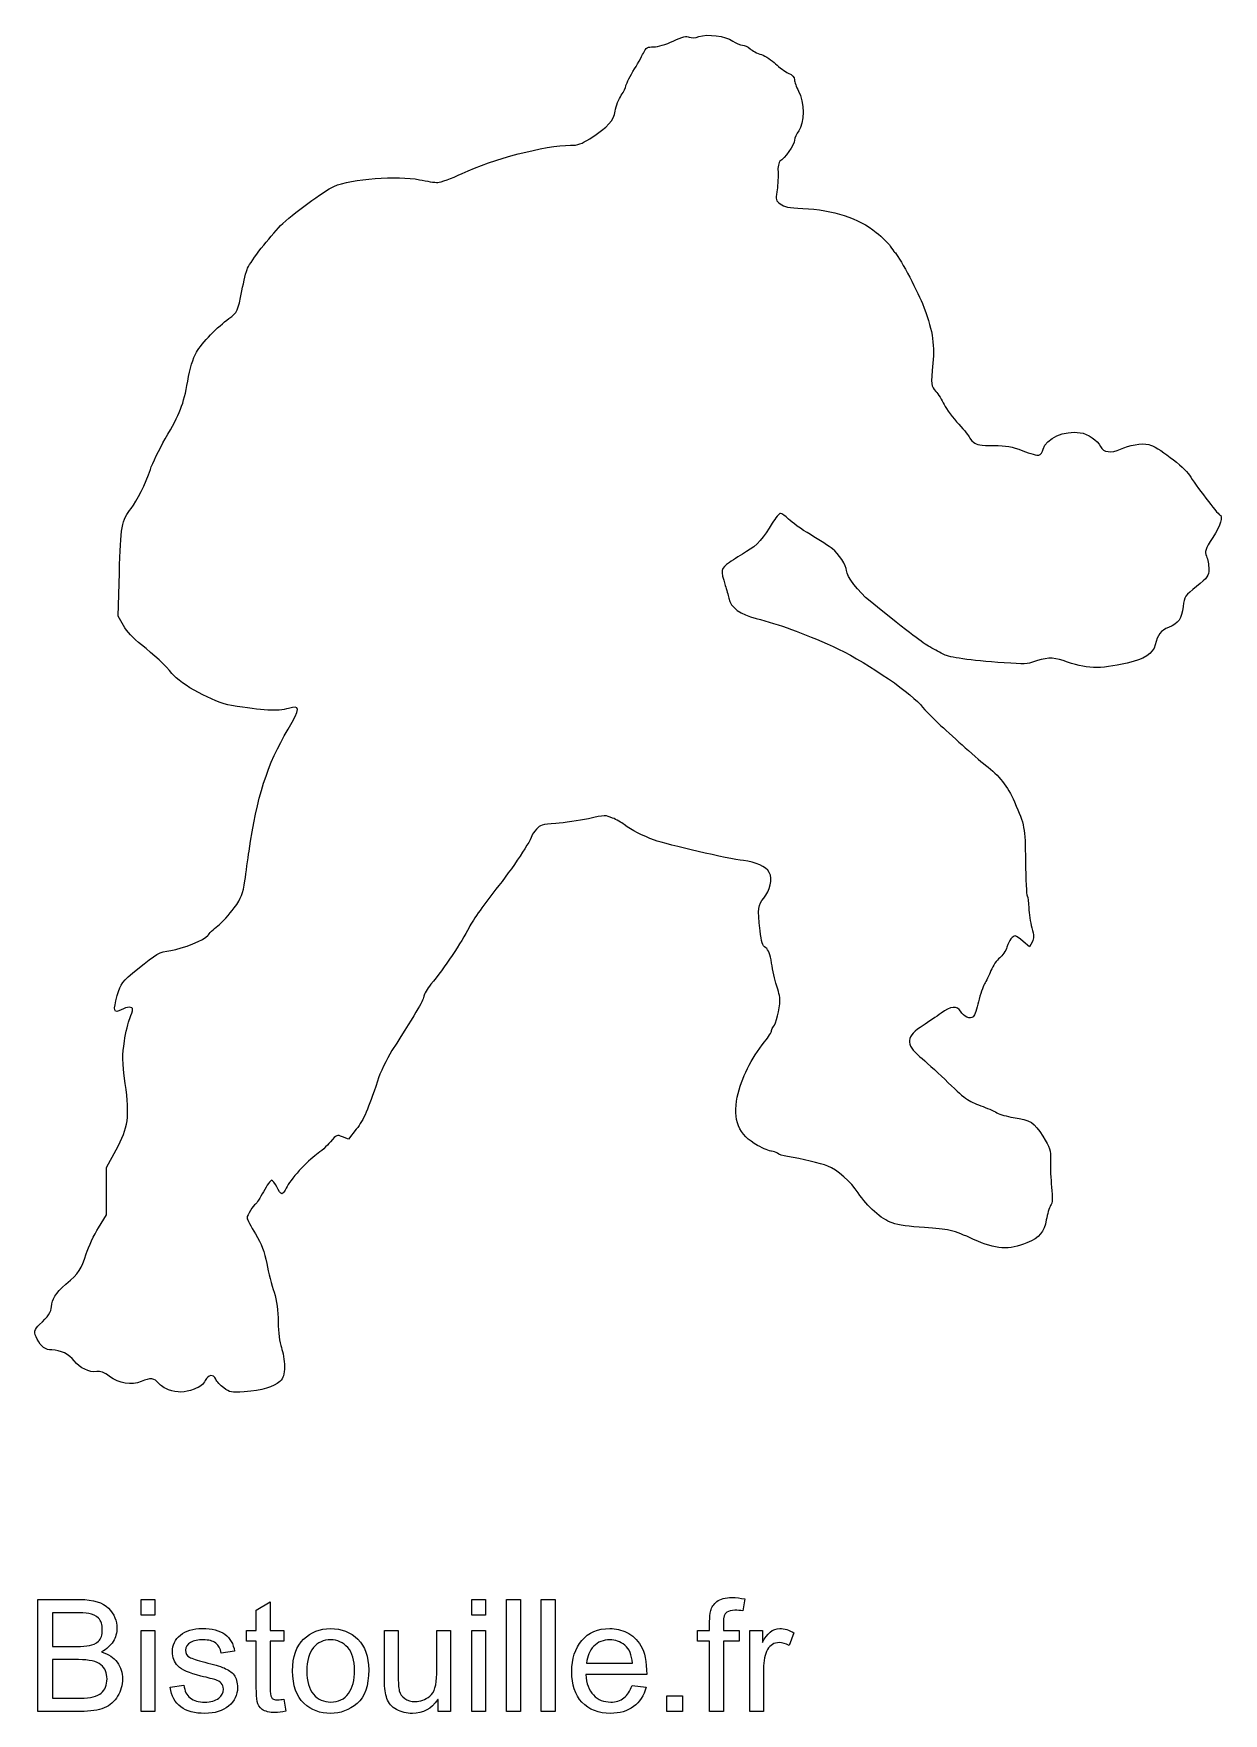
# Model space of a CAD drawing. Extents: x 30 to 577, y 39 to 812.
import ezdxf

# ---------------------------------------------------------------- set-up
doc = ezdxf.new("R2010")
doc.units = 0
doc.layers.get('0').update_dxf_attribs({"linetype": 'CONTINUOUS'})

msp = doc.modelspace()

# ---------------------------------------------------------------- linework, layer by layer
at = {"color": 7}
for p, q in [((68.8, 543.68), (69.36, 563.6)), ((71.2, 539.44), (68.8, 543.68)), ((487.84, 391.68), (484.96, 394.16)), ((489.04, 393.84), (487.84, 391.68)), ((174.72, 303.12), (172, 304.24)), ((178.32, 307.76), (174.72, 303.12)), ((63.52, 290.16), (67.92, 298.32)), ((63.52, 279.2), (63.52, 290.16)), ((63.44, 268.32), (63.52, 279.2)), ((59.76, 262.48), (63.44, 268.32)), ((92, 187.92), (92, 187.92)), ((31.84, 40), (31.84, 91.52)), ((31.84, 91.52), (51.2, 91.52)), ((48.96, 85.44), (38.64, 85.44)), ((38.64, 85.44), (38.64, 69.92)), ((79.36, 84.32), (79.36, 91.52)), ((79.36, 91.52), (85.68, 91.52)), ((85.68, 91.52), (85.68, 84.32)), ((132.32, 86.56), (138.64, 90.4)), ((132.32, 77.28), (132.32, 86.56)), ((138.64, 90.4), (138.64, 77.28)), ((231.44, 84.32), (231.44, 91.52)), ((231.44, 91.52), (237.76, 91.52)), ((237.76, 91.52), (237.76, 84.32)), ((247.44, 40), (247.44, 91.52)), ((247.44, 91.52), (253.76, 91.52)), ((253.76, 91.52), (253.76, 40)), ((263.36, 40), (263.36, 91.52)), ((263.36, 91.52), (269.76, 91.52)), ((269.76, 91.52), (269.76, 40)), ((357.04, 91.76), (356.08, 86.24)), ((357.04, 91.76), (357.04, 91.76)), ((85.68, 84.32), (79.36, 84.32)), ((79.36, 40), (79.36, 77.28)), ((79.36, 77.28), (85.68, 77.28)), ((85.68, 84.32), (85.68, 84.32)), ((85.68, 77.28), (85.68, 40)), ((127.76, 72.4), (127.76, 77.28)), ((127.76, 77.28), (132.32, 77.28)), ((138.64, 77.28), (144.96, 77.28)), ((144.96, 77.28), (144.96, 72.4)), ((166.48, 78.16), (166.48, 78.16)), ((191.28, 54.16), (191.28, 77.28)), ((191.28, 77.28), (197.6, 77.28)), ((197.6, 77.28), (197.6, 56.64)), ((215.28, 57.36), (215.28, 77.28)), ((215.28, 77.28), (221.6, 77.28)), ((221.6, 77.28), (221.6, 40)), ((237.76, 84.32), (231.44, 84.32)), ((231.44, 40), (231.44, 77.28)), ((231.44, 77.28), (237.76, 77.28)), ((237.76, 84.32), (237.76, 84.32)), ((237.76, 77.28), (237.76, 40)), ((335.2, 72.4), (335.2, 77.28)), ((335.2, 77.28), (340.8, 77.28)), ((340.8, 77.28), (340.8, 81.36)), ((347.12, 80.8), (347.12, 77.28)), ((347.12, 77.28), (354.32, 77.28)), ((354.32, 77.28), (354.32, 72.4)), ((359.2, 40), (359.2, 77.28)), ((359.2, 77.28), (365.04, 77.28)), ((365.04, 77.28), (365.04, 71.68)), ((38.64, 69.92), (49.84, 69.92)), ((38.64, 69.92), (38.64, 69.92)), ((132.32, 72.4), (127.76, 72.4)), ((132.32, 50.88), (132.32, 72.4)), ((144.96, 72.4), (138.64, 72.4)), ((138.64, 72.4), (138.64, 50.56)), ((340.8, 72.4), (335.2, 72.4)), ((340.8, 40), (340.8, 72.4)), ((354.32, 72.4), (347.12, 72.4)), ((347.12, 72.4), (347.12, 40)), ((365.04, 71.68), (365.12, 71.68)), ((379.52, 76.16), (377.36, 70.32)), ((379.52, 76.16), (379.52, 76.16)), ((50.56, 63.84), (38.64, 63.84)), ((38.64, 63.84), (38.64, 46.08)), ((61.12, 67.44), (61.12, 67.44)), ((122.32, 67.68), (116.16, 66.88)), ((116.16, 66.88), (116.16, 66.88)), ((284.24, 62.24), (305.28, 62.24)), ((305.28, 62.24), (305.28, 62.24)), ((311.84, 57.04), (283.84, 57.04)), ((311.84, 57.04), (311.84, 57.04)), ((365.6, 59.6), (365.6, 40)), ((92.72, 51.12), (99.04, 52.08)), ((305.12, 52), (311.6, 51.2)), ((321.04, 40), (321.04, 47.2)), ((321.04, 47.2), (328.24, 47.2)), ((328.24, 47.2), (328.24, 40)), ((51.52, 40), (31.84, 40)), ((38.64, 46.08), (51.44, 46.08)), ((38.64, 46.08), (38.64, 46.08)), ((85.68, 40), (79.36, 40)), ((85.68, 40), (85.68, 40)), ((144.96, 45.68), (145.84, 40.08)), ((145.84, 40.08), (145.84, 40.08)), ((166.48, 44.32), (166.48, 44.32)), ((215.92, 45.44), (215.76, 45.44)), ((215.92, 40), (215.92, 45.44)), ((221.6, 40), (215.92, 40)), ((221.6, 40), (221.6, 40)), ((237.76, 40), (231.44, 40)), ((237.76, 40), (237.76, 40)), ((253.76, 40), (247.44, 40)), ((253.76, 40), (253.76, 40)), ((269.76, 40), (263.36, 40)), ((269.76, 40), (269.76, 40)), ((328.24, 40), (321.04, 40)), ((328.24, 40), (328.24, 40)), ((347.12, 40), (340.8, 40)), ((365.6, 40), (359.2, 40))]:
    msp.add_line(p, q, dxfattribs=at)
for points in [[(335.84, 810.24), (339.76, 811.6), (348, 810.48), (351.44, 808.16)], [(310.32, 802.64), (311.6, 805.2), (312.16, 805.52), (315.04, 805.52)], [(315.04, 805.52), (317.04, 805.52), (320.64, 806.56), (324.08, 808.16)], [(324.08, 808.16), (328.32, 810.16), (330.16, 810.56), (331.44, 810)], [(331.44, 810), (332.48, 809.52), (334, 809.6), (335.84, 810.24)], [(351.44, 808.16), (352.88, 807.12), (354.88, 806.32), (355.84, 806.32)], [(355.84, 806.32), (356.72, 806.32), (358.32, 805.6), (359.36, 804.64)], [(359.36, 804.64), (360.32, 803.76), (362.72, 802.48), (364.64, 801.92)], [(305.52, 794.16), (307.36, 797.2), (309.52, 800.96), (310.32, 802.64)], [(364.64, 801.92), (366.56, 801.28), (369.44, 799.36), (371.12, 797.68)], [(371.12, 797.68), (372.8, 796), (375.44, 794.08), (376.96, 793.44)], [(302.24, 787.44), (302.24, 788.08), (303.76, 791.04), (305.52, 794.16)], [(376.96, 793.44), (378.88, 792.64), (379.84, 791.6), (379.84, 790.4)], [(379.84, 790.4), (379.84, 789.36), (380.64, 787.04), (381.68, 785.12)], [(297.36, 776), (297.76, 778.32), (299.04, 781.6), (300.16, 783.28)], [(300.16, 783.28), (301.36, 784.96), (302.24, 786.88), (302.24, 787.44)], [(381.68, 785.12), (384.4, 780.32), (384.4, 770.16), (381.76, 766.88)], [(285.68, 763.28), (294.4, 768.96), (296.56, 771.36), (297.36, 776)], [(381.76, 766.88), (380.64, 765.6), (379.84, 763.68), (379.84, 762.56)], [(226.96, 747.28), (241.12, 754), (265.12, 760.24), (276.8, 760.24)], [(276.8, 760.24), (280.32, 760.24), (281.84, 760.8), (285.68, 763.28)], [(379.84, 762.56), (379.84, 760.56), (375.2, 753.92), (373.12, 752.88)], [(373.12, 752.88), (372.48, 752.56), (372.08, 750.4), (372.24, 747.52)], [(168, 741.36), (176, 744.8), (197.36, 746.48), (207.36, 744.4)], [(207.36, 744.4), (210.72, 743.68), (214.48, 743.12), (215.76, 743.12)], [(215.76, 743.12), (217.12, 743.12), (222.08, 744.96), (226.96, 747.28)], [(372.24, 747.52), (372.32, 744.88), (372.08, 740.96), (371.68, 738.8)], [(143.52, 723.28), (148.56, 728.32), (163.6, 739.44), (168, 741.36)], [(371.68, 738.8), (371.12, 735.36), (371.28, 734.72), (373.28, 733.28)], [(373.28, 733.28), (375.04, 731.92), (377.12, 731.52), (383.6, 731.2)], [(383.6, 731.2), (397.76, 730.48), (409.12, 726.8), (417.36, 720.16)], [(128.32, 703.68), (130, 707.36), (138.32, 718), (143.52, 723.28)], [(417.36, 720.16), (420.16, 718), (423.04, 715.12), (423.84, 713.84)], [(423.84, 713.84), (424.64, 712.56), (425.52, 711.36), (425.84, 711.12)], [(425.84, 711.12), (427.44, 710), (435.84, 694.48), (438.64, 687.44)], [(125.68, 693.28), (126.56, 697.68), (127.68, 702.4), (128.32, 703.68)], [(119.76, 680.56), (123.52, 683.2), (124, 684.24), (125.68, 693.28)], [(104.8, 665.04), (107.28, 669.36), (114.72, 677.04), (119.76, 680.56)], [(438.64, 687.44), (443.12, 676), (444.32, 669.36), (443.44, 660)], [(100.8, 651.76), (101.76, 657.52), (103.2, 662.24), (104.8, 665.04)], [(443.44, 660), (442.48, 649.84), (442.56, 649.52), (444.88, 647.04)], [(90.48, 625.28), (97.28, 636.96), (98.88, 640.96), (100.8, 651.76)], [(444.88, 647.04), (445.92, 645.84), (447.6, 643.12), (448.64, 641.04)], [(448.64, 641.04), (449.68, 638.96), (452.72, 634.8), (455.36, 631.92)], [(455.36, 631.92), (458, 629.04), (460.24, 626.32), (460.24, 625.92)], [(460.24, 625.92), (460.24, 625.6), (461.04, 624.56), (462.16, 623.76)], [(494.16, 620.48), (495.52, 625.44), (503.92, 629.2), (511.2, 628.08)], [(511.2, 628.08), (514.72, 627.6), (519.28, 624.48), (520.56, 621.68)], [(83.6, 611.2), (84.56, 614), (87.68, 620.32), (90.48, 625.28)], [(462.16, 623.76), (463.68, 622.4), (465.28, 622.16), (471.36, 622.16)], [(471.36, 622.16), (477.44, 622.16), (479.52, 621.76), (484.8, 619.76)], [(484.8, 619.76), (488.16, 618.4), (491.52, 617.52), (492.24, 617.76)], [(492.24, 617.76), (492.96, 618), (493.84, 619.2), (494.16, 620.48)], [(520.56, 621.68), (521.76, 619.04), (525.52, 618.56), (529.68, 620.48)], [(529.68, 620.48), (533.52, 622.4), (539.44, 623.36), (542.72, 622.64)], [(542.72, 622.64), (546.4, 621.92), (559.04, 612.32), (561.44, 608.48)], [(74.8, 593.28), (77.52, 596.64), (81.36, 604.48), (83.6, 611.2)], [(561.44, 608.48), (564, 604.32), (574.48, 590.56), (575.28, 590.32)], [(69.36, 563.6), (69.92, 584.64), (70.48, 588.08), (74.8, 593.28)], [(373.36, 590.96), (372.72, 590.96), (371.04, 588.96), (369.6, 586.48)], [(377.12, 588.32), (375.68, 589.76), (374, 590.96), (373.36, 590.96)], [(387.12, 581.2), (383.04, 583.68), (378.48, 586.88), (377.12, 588.32)], [(575.28, 590.32), (577.04, 589.68), (575.76, 585.52), (572.16, 579.84)], [(369.6, 586.48), (365.92, 579.92), (362.4, 576.08), (357.76, 573.36)], [(397.36, 574.64), (395.84, 575.76), (391.28, 578.72), (387.12, 581.2)], [(572.16, 579.84), (568.64, 574.32), (568.32, 573.44), (569.28, 571.28)], [(357.76, 573.36), (355.6, 572.08), (352, 569.84), (349.92, 568.4)], [(403.76, 564.64), (403.76, 566.8), (400, 572.64), (397.36, 574.64)], [(349.92, 568.4), (345.84, 565.44), (345.76, 565.2), (348, 557.76)], [(414.56, 550.56), (409.12, 554.96), (403.76, 562), (403.76, 564.64)], [(570.32, 565.36), (570.32, 562.16), (569.84, 561.52), (564.72, 557.36)], [(569.28, 571.28), (569.84, 569.92), (570.32, 567.28), (570.32, 565.36)], [(348, 557.76), (348.56, 556.08), (349.28, 553.44), (349.6, 551.92)], [(564.72, 557.36), (559.36, 553.12), (559.04, 552.64), (558.48, 548.16)], [(349.6, 551.92), (350.4, 547.76), (354.96, 544.4), (362.16, 542.64)], [(442.08, 529.52), (438.48, 531.52), (434.08, 534.88), (414.56, 550.56)], [(362.16, 542.64), (372.88, 539.92), (383.2, 536.16), (397.52, 529.76)], [(558.48, 548.16), (557.76, 542.32), (556.48, 540.56), (551.84, 538.56)], [(79.52, 530.48), (75.76, 533.44), (72.72, 536.72), (71.2, 539.44)], [(551.84, 538.56), (548.24, 537.04), (546.8, 535.2), (545.68, 530.48)], [(93.52, 517.36), (90.72, 520.88), (85.28, 526), (79.52, 530.48)], [(397.52, 529.76), (410.4, 524), (431.68, 509.84), (437.68, 503.04)], [(448.48, 526.08), (447.2, 526.8), (444.32, 528.32), (442.08, 529.52)], [(476.24, 522.24), (459.92, 523.44), (451.12, 524.64), (448.48, 526.08)], [(545.68, 530.48), (544.64, 526.48), (540.64, 523.84), (532.8, 522.08)], [(489.68, 522.64), (487.52, 521.68), (485.12, 521.6), (476.24, 522.24)], [(503.36, 523.28), (498.88, 524.88), (494.64, 524.64), (489.68, 522.64)], [(532.8, 522.08), (519.68, 519.2), (514.24, 519.36), (503.36, 523.28)], [(120.88, 502.64), (112.88, 504), (97.52, 512.24), (93.52, 517.36)], [(147.12, 501.28), (142, 499.84), (135.52, 500.16), (120.88, 502.64)], [(146.96, 491.76), (152.64, 501.36), (152.64, 502.88), (147.12, 501.28)], [(437.68, 503.04), (440.24, 500.08), (444.16, 496.16), (446.24, 494.16)], [(129.04, 435.68), (132.56, 460.56), (137.28, 475.36), (146.96, 491.76)], [(446.24, 494.16), (448.4, 492.24), (453.2, 487.92), (456.88, 484.48)], [(456.88, 484.48), (460.56, 481.12), (465.44, 476.88), (467.68, 475.12)], [(467.68, 475.12), (474.08, 470.32), (477.76, 465.6), (480.96, 458.32)], [(480.96, 458.32), (485.68, 447.44), (485.84, 446.8), (486, 431.04)], [(270, 448.4), (263.68, 448), (262.8, 447.68), (261.12, 445.76)], [(285.04, 450.56), (280.72, 449.6), (273.92, 448.64), (270, 448.4)], [(296.16, 450.88), (293.04, 452.24), (292.72, 452.24), (285.04, 450.56)], [(301.52, 447.84), (300.32, 448.8), (297.92, 450.16), (296.16, 450.88)], [(259.2, 443.12), (259.2, 441.2), (249.84, 427.28), (242.48, 418.08)], [(261.12, 445.76), (260.08, 444.56), (259.2, 443.36), (259.2, 443.12)], [(315.36, 440.72), (309.92, 442.72), (304.96, 445.28), (301.52, 447.84)], [(356.32, 431.28), (349.52, 432.08), (321.36, 438.56), (315.36, 440.72)], [(127.12, 422), (127.6, 425.92), (128.48, 432), (129.04, 435.68)], [(368.24, 425.84), (366.72, 428.56), (362.08, 430.64), (356.32, 431.28)], [(365.68, 414), (368.64, 417.52), (369.84, 422.96), (368.24, 425.84)], [(486, 431.04), (486.16, 422.64), (486.48, 415.44), (486.8, 415.04)], [(122.16, 409.52), (125.52, 414.24), (126.24, 416), (127.12, 422)], [(242.48, 418.08), (237.6, 412.08), (232.08, 404.16), (230.16, 400.48)], [(114.64, 401.28), (116.56, 402.8), (120, 406.56), (122.16, 409.52)], [(364, 399.04), (362.88, 409.68), (362.96, 410.88), (365.68, 414)], [(486.8, 415.04), (487.12, 414.64), (487.44, 412.16), (487.52, 409.6)], [(487.52, 409.6), (487.6, 406.96), (488.24, 402.88), (488.96, 400.4)], [(93.04, 390), (98.48, 390.8), (108.8, 394.96), (110, 396.8)], [(110, 396.8), (110.56, 397.76), (112.64, 399.68), (114.64, 401.28)], [(230.16, 400.48), (226.8, 393.76), (218.72, 381.84), (212.64, 374.4)], [(366.56, 391.2), (365.12, 392.08), (364.56, 393.92), (364, 399.04)], [(481.36, 396.64), (480, 396.64), (478.64, 394.8), (477.52, 391.52)], [(484.96, 394.16), (483.44, 395.52), (481.76, 396.64), (481.36, 396.64)], [(488.96, 400.4), (490, 396.8), (490, 395.6), (489.04, 393.84)], [(77.92, 381.52), (86.4, 388.56), (87.6, 389.2), (93.04, 390)], [(369.28, 384.16), (368.64, 388.32), (367.84, 390.32), (366.56, 391.2)], [(474.16, 386.56), (472.8, 385.52), (471.04, 382.96), (470.16, 380.72)], [(477.52, 391.52), (476.96, 389.76), (475.44, 387.52), (474.16, 386.56)], [(68.4, 369.2), (70.08, 375.04), (70.32, 375.36), (77.92, 381.52)], [(371.6, 374), (370.8, 376.4), (369.76, 380.96), (369.28, 384.16)], [(470.16, 380.72), (469.28, 378.56), (467.92, 375.76), (467.2, 374.56)], [(212.64, 374.4), (210.88, 372.32), (209.44, 369.84), (209.44, 368.96)], [(373.12, 366.88), (373.12, 368.48), (372.4, 371.68), (371.6, 374)], [(467.2, 374.56), (466.48, 373.36), (465.2, 369.68), (464.48, 366.4)], [(70.24, 362.64), (66.8, 360.88), (66.4, 362.32), (68.4, 369.2)], [(75.44, 362.8), (75.44, 364.24), (73.04, 364.16), (70.24, 362.64)], [(209.44, 368.96), (209.36, 367.52), (206.88, 363.2), (194.72, 343.92)], [(370.16, 354.96), (371.28, 355.92), (373.12, 363.28), (373.12, 366.88)], [(456.16, 362), (454.64, 364.72), (451.52, 364.4), (447.2, 361.12)], [(464.48, 366.4), (463.68, 363.2), (462.56, 360.08), (462, 359.52)], [(71.68, 348.24), (72.32, 352.32), (73.44, 357.04), (74.16, 358.72)], [(74.16, 358.72), (74.88, 360.4), (75.44, 362.24), (75.44, 362.8)], [(438.96, 355.52), (431.04, 350.56), (430.64, 346.8), (437.52, 341.12)], [(447.2, 361.12), (445.12, 359.6), (441.44, 357.04), (438.96, 355.52)], [(462, 359.52), (460.64, 358.16), (457.6, 359.44), (456.16, 362)], [(72.08, 328.8), (70.72, 339.04), (70.64, 341.92), (71.68, 348.24)], [(353.52, 322.56), (355.52, 331.44), (359.76, 340.16), (366.08, 348)], [(366.08, 348), (367.84, 350.24), (369.28, 352.56), (369.28, 353.12)], [(369.28, 353.12), (369.28, 353.76), (369.68, 354.56), (370.16, 354.96)], [(194.72, 343.92), (192.24, 339.92), (189.2, 333.6), (188, 329.84)], [(437.52, 341.12), (439.76, 339.28), (444.88, 334.56), (448.88, 330.72)], [(67.92, 298.32), (73.52, 308.88), (74.16, 313.12), (72.08, 328.8)], [(188, 329.84), (183.68, 316.72), (181.84, 312.4), (178.32, 307.76)], [(448.88, 330.72), (458.16, 321.76), (459.68, 320.64), (465.52, 318.56)], [(362.8, 300.32), (354.24, 305.04), (351.28, 312.16), (353.52, 322.56)], [(465.52, 318.56), (468.08, 317.6), (471.44, 316.24), (472.8, 315.36)], [(472.8, 315.36), (474.24, 314.56), (477.6, 313.6), (480.32, 313.2)], [(480.32, 313.2), (488.48, 311.92), (490, 310.96), (494, 304.56)], [(166.4, 301.92), (164.8, 300), (161.92, 297.44), (160.08, 296.16)], [(172, 304.24), (169.36, 305.36), (169.28, 305.36), (166.4, 301.92)], [(494, 304.56), (497.28, 299.28), (497.6, 298.24), (497.52, 293.28)], [(160.08, 296.16), (155.84, 293.28), (147.68, 284.32), (146.08, 280.72)], [(369.28, 297.6), (368.48, 297.6), (365.6, 298.8), (362.8, 300.32)], [(371.92, 296.72), (371.28, 297.2), (370.16, 297.6), (369.28, 297.6)], [(376.64, 295.2), (374.64, 295.52), (372.48, 296.24), (371.92, 296.72)], [(395.12, 290.8), (391.68, 292.16), (383.2, 294.16), (376.64, 295.2)], [(409.12, 278.48), (405.84, 283.52), (399.36, 289.12), (395.12, 290.8)], [(497.52, 293.28), (497.36, 290.24), (497.68, 284.8), (498, 281.12)], [(135.6, 279.04), (134.08, 276.16), (132.4, 273.6), (132, 273.36)], [(139.36, 284.32), (138.88, 284.32), (137.2, 281.92), (135.6, 279.04)], [(141.76, 281.2), (140.88, 282.88), (139.84, 284.32), (139.36, 284.32)], [(144.08, 278.08), (143.6, 278.08), (142.56, 279.44), (141.76, 281.2)], [(146.08, 280.72), (145.44, 279.28), (144.56, 278.08), (144.08, 278.08)], [(424.72, 264.64), (419.76, 266.4), (413.2, 272.16), (409.12, 278.48)], [(498, 281.12), (498.56, 276.32), (498.4, 273.92), (497.6, 272.64)], [(132, 273.36), (130.88, 272.8), (128.08, 268.16), (128.08, 266.96)], [(497.6, 272.64), (496.96, 271.68), (496, 268.72), (495.6, 266.08)], [(128.08, 266.96), (128.08, 266.4), (129.76, 263.04), (131.92, 259.6)], [(439.6, 262.56), (432.64, 262.96), (427.6, 263.68), (424.72, 264.64)], [(495.6, 266.08), (494.56, 260.4), (492.56, 258), (486.72, 255.52)], [(54.16, 250.4), (55.2, 253.76), (57.76, 259.2), (59.76, 262.48)], [(131.92, 259.6), (134.72, 254.96), (136.08, 251.44), (137.12, 246)], [(462.16, 257.12), (453.04, 261.28), (450.16, 261.92), (439.6, 262.56)], [(486.72, 255.52), (478.4, 252.08), (472.48, 252.4), (462.16, 257.12)], [(44.8, 236.48), (50.88, 241.76), (51.92, 243.28), (54.16, 250.4)], [(137.12, 246), (137.92, 241.92), (139.44, 236), (140.48, 232.8)], [(38.16, 226.16), (38.24, 229.6), (39.92, 232.24), (44.8, 236.48)], [(140.48, 232.8), (141.76, 228.8), (142.4, 224.48), (142.4, 219.04)], [(32.64, 218), (36.56, 221.44), (38.08, 223.76), (38.16, 226.16)], [(31.6, 211.2), (29.92, 214.32), (30.16, 215.76), (32.64, 218)], [(142.4, 219.04), (142.4, 214.4), (143.04, 209.68), (143.84, 207.36)], [(38.32, 206.24), (35.36, 206.24), (33.44, 207.68), (31.6, 211.2)], [(48.64, 201.2), (46.24, 204.32), (42.32, 206.24), (38.32, 206.24)], [(58.96, 196.32), (55.6, 195.84), (51.12, 197.92), (48.64, 201.2)], [(143.84, 207.36), (144.64, 205.28), (145.28, 201.36), (145.28, 198.72)], [(64.88, 194.08), (62.24, 196), (60.64, 196.64), (58.96, 196.32)], [(79.36, 191.76), (74.88, 189.92), (69.28, 190.88), (64.88, 194.08)], [(87.36, 190.96), (85.52, 193.36), (83.6, 193.52), (79.36, 191.76)], [(113.68, 192.8), (112.48, 195.28), (110.32, 194.96), (108.88, 192.16)], [(145.28, 198.72), (145.28, 194.8), (144.88, 193.52), (143.12, 191.76)], [(92, 187.92), (90.32, 188.48), (88.24, 189.92), (87.36, 190.96)], [(103.76, 188.24), (99.12, 186.56), (96.16, 186.48), (92, 187.92)], [(108.88, 192.16), (108.08, 190.48), (106.32, 189.2), (103.76, 188.24)], [(117.44, 188.8), (115.76, 190), (114.08, 191.84), (113.68, 192.8)], [(126.8, 187.04), (120.64, 186.56), (120.24, 186.64), (117.44, 188.8)], [(143.12, 191.76), (140.32, 189.2), (135.12, 187.6), (126.8, 187.04)], [(55.36, 85.04), (53.76, 85.28), (51.6, 85.44), (48.96, 85.44)], [(51.2, 91.52), (57.44, 91.52), (61.84, 90.16), (64.4, 87.44)], [(59.76, 82.88), (58.48, 84.08), (57.04, 84.8), (55.36, 85.04)], [(64.4, 87.44), (66.96, 84.72), (68.24, 81.68), (68.24, 78.4)], [(340.8, 81.36), (340.8, 83.2), (340.96, 84.88), (341.36, 86.4)], [(341.36, 86.4), (341.68, 87.92), (342.64, 89.36), (344.16, 90.56)], [(344.16, 90.56), (345.68, 91.76), (348, 92.4), (351.12, 92.4)], [(348.64, 85.6), (347.6, 84.96), (347.12, 83.36), (347.12, 80.8)], [(352.32, 86.56), (350.8, 86.56), (349.6, 86.24), (348.64, 85.6)], [(351.12, 92.4), (352.96, 92.4), (354.96, 92.16), (357.04, 91.76)], [(356.08, 86.24), (354.8, 86.48), (353.6, 86.56), (352.32, 86.56)], [(61.52, 77.52), (61.52, 79.92), (60.96, 81.76), (59.76, 82.88)], [(59.76, 72.4), (60.96, 73.44), (61.52, 75.2), (61.52, 77.52)], [(68.24, 78.4), (68.24, 76.16), (67.68, 74.08), (66.48, 72.16)], [(97.44, 75.12), (99.92, 77.12), (103.28, 78.16), (107.52, 78.16)], [(107.52, 78.16), (111.92, 78.16), (115.36, 77.28), (117.84, 75.52)], [(154.08, 73.28), (157.44, 76.48), (161.6, 78.16), (166.48, 78.16)], [(166.48, 78.16), (171.52, 78.16), (175.76, 76.48), (179.04, 73.2)], [(282, 72.64), (285.04, 76.32), (289.36, 78.16), (294.88, 78.16)], [(294.88, 78.16), (297.6, 78.16), (300.24, 77.52), (302.72, 76.32)], [(365.12, 71.68), (367.12, 76), (369.76, 78.16), (373.04, 78.16)], [(373.04, 78.16), (375.2, 78.16), (377.36, 77.44), (379.52, 76.16)], [(49.84, 69.92), (52.16, 69.92), (54.08, 70.08), (55.6, 70.32)], [(55.6, 70.32), (57.2, 70.56), (58.56, 71.28), (59.76, 72.4)], [(66.48, 72.16), (65.28, 70.24), (63.52, 68.64), (61.12, 67.44)], [(93.76, 67.44), (93.76, 70.56), (94.96, 73.12), (97.44, 75.12)], [(102.08, 71.76), (100.56, 70.88), (99.84, 69.68), (99.84, 68.16)], [(107.92, 72.96), (105.52, 72.96), (103.6, 72.56), (102.08, 71.76)], [(113.68, 71.44), (112.32, 72.48), (110.4, 72.96), (107.92, 72.96)], [(116.16, 66.88), (115.84, 68.88), (115.04, 70.4), (113.68, 71.44)], [(117.84, 75.52), (120.32, 73.76), (121.84, 71.12), (122.32, 67.68)], [(149.04, 58.64), (149.04, 65.2), (150.72, 70.08), (154.08, 73.28)], [(166.48, 72.96), (163.28, 72.96), (160.64, 71.76), (158.56, 69.36)], [(174.4, 69.44), (172.24, 71.76), (169.6, 72.96), (166.48, 72.96)], [(179.04, 73.2), (182.32, 69.92), (184, 65.28), (184, 59.2)], [(277.36, 58.32), (277.36, 64.24), (278.96, 68.96), (282, 72.64)], [(287.52, 70), (285.6, 68), (284.48, 65.44), (284.24, 62.24)], [(294.88, 72.96), (291.92, 72.96), (289.44, 72), (287.52, 70)], [(301.76, 70.48), (299.68, 72.16), (297.36, 72.96), (294.88, 72.96)], [(305.28, 62.24), (305.04, 66), (303.84, 68.8), (301.76, 70.48)], [(302.72, 76.32), (305.28, 75.12), (307.44, 73.12), (309.2, 70.24)], [(309.2, 70.24), (310.96, 67.36), (311.84, 62.96), (311.84, 57.04)], [(372.8, 71.68), (370.4, 71.68), (368.64, 70.56), (367.36, 68.48)], [(377.36, 70.32), (375.84, 71.2), (374.24, 71.68), (372.8, 71.68)], [(60.88, 61.52), (58.96, 63.04), (55.52, 63.84), (50.56, 63.84)], [(61.12, 67.44), (64.32, 66.4), (66.8, 64.8), (68.4, 62.64)], [(68.4, 62.64), (70, 60.4), (70.8, 57.84), (70.8, 54.96)], [(96.32, 60.96), (94.56, 62.72), (93.76, 64.88), (93.76, 67.44)], [(99.84, 68.16), (99.84, 66.64), (100.48, 65.6), (101.6, 64.96)], [(101.6, 64.96), (102.8, 64.32), (105.12, 63.6), (108.64, 62.64)], [(108.64, 62.64), (112.56, 61.68), (115.52, 60.8), (117.52, 60)], [(158.56, 69.36), (156.56, 66.96), (155.52, 63.36), (155.52, 58.64)], [(177.52, 58.88), (177.52, 63.52), (176.48, 67.04), (174.4, 69.44)], [(367.36, 68.48), (366.16, 66.32), (365.6, 63.36), (365.6, 59.6)], [(63.68, 54.96), (63.68, 57.76), (62.8, 59.92), (60.88, 61.52)], [(61.04, 48.48), (62.8, 50), (63.68, 52.16), (63.68, 54.96)], [(70.8, 54.96), (70.8, 52.08), (70.08, 49.44), (68.56, 47.04)], [(106.8, 56.32), (101.52, 57.6), (98, 59.12), (96.32, 60.96)], [(113.68, 54.56), (112.64, 54.88), (110.32, 55.44), (106.8, 56.32)], [(116.16, 52.96), (115.52, 53.68), (114.64, 54.16), (113.68, 54.56)], [(117.52, 60), (119.44, 59.2), (120.96, 58.16), (122.08, 56.72)], [(122.08, 56.72), (123.12, 55.36), (123.68, 53.44), (123.68, 50.88)], [(154.24, 43.76), (150.8, 46.88), (149.04, 51.84), (149.04, 58.64)], [(155.52, 58.64), (155.52, 53.92), (156.56, 50.32), (158.64, 47.92)], [(174.72, 48.32), (176.64, 50.96), (177.52, 54.48), (177.52, 58.88)], [(184, 59.2), (184, 51.84), (182.24, 46.72), (178.64, 43.68)], [(192.4, 45.92), (191.68, 48), (191.28, 50.8), (191.28, 54.16)], [(197.6, 56.64), (197.6, 53.28), (197.76, 50.96), (198.08, 49.52)], [(212.08, 47.04), (214.24, 48.72), (215.28, 52.16), (215.28, 57.36)], [(282.08, 44.24), (278.96, 47.68), (277.36, 52.4), (277.36, 58.32)], [(283.84, 57.04), (284.08, 52.88), (285.28, 49.76), (287.36, 47.6)], [(51.44, 46.08), (56.08, 46.08), (59.28, 46.88), (61.04, 48.48)], [(68.56, 47.04), (67.12, 44.64), (65.12, 42.8), (62.4, 41.68)], [(97.6, 42.08), (94.96, 44.08), (93.36, 47.12), (92.72, 51.12)], [(99.04, 52.08), (99.36, 49.44), (100.32, 47.52), (101.92, 46.24)], [(115.04, 46.08), (116.48, 47.2), (117.2, 48.64), (117.2, 50.32)], [(117.2, 50.32), (117.2, 51.44), (116.88, 52.32), (116.16, 52.96)], [(123.68, 50.88), (123.68, 47.6), (122.32, 44.8), (119.6, 42.48)], [(132.72, 44.64), (132.48, 46.16), (132.32, 48.24), (132.32, 50.88)], [(138.64, 50.56), (138.64, 48.72), (138.88, 47.36), (139.28, 46.56)], [(139.28, 46.56), (139.6, 45.76), (140.64, 45.36), (142.16, 45.36)], [(158.64, 47.92), (160.72, 45.52), (163.36, 44.32), (166.48, 44.32)], [(166.48, 44.32), (170.08, 44.32), (172.88, 45.68), (174.72, 48.32)], [(198.08, 49.52), (198.4, 48.08), (199.2, 46.88), (200.56, 46)], [(205.36, 44.56), (207.76, 44.56), (210, 45.44), (212.08, 47.04)], [(287.36, 47.6), (289.52, 45.36), (292.08, 44.32), (295.28, 44.32)], [(301.36, 46.24), (302.96, 47.52), (304.24, 49.44), (305.12, 52)], [(311.6, 51.2), (310.56, 47.28), (308.64, 44.32), (305.76, 42.24)], [(62.4, 41.68), (59.76, 40.56), (56.08, 40), (51.52, 40)], [(108.72, 39.12), (104, 39.12), (100.32, 40.08), (97.6, 42.08)], [(101.92, 46.24), (103.52, 44.96), (105.76, 44.32), (108.64, 44.32)], [(108.64, 44.32), (111.44, 44.32), (113.52, 44.88), (115.04, 46.08)], [(119.6, 42.48), (116.88, 40.24), (113.28, 39.12), (108.72, 39.12)], [(135.04, 40.96), (133.84, 41.92), (133.04, 43.12), (132.72, 44.64)], [(141.12, 39.52), (138.4, 39.52), (136.32, 40), (135.04, 40.96)], [(145.84, 40.08), (144, 39.68), (142.4, 39.52), (141.12, 39.52)], [(142.16, 45.36), (143.12, 45.36), (144, 45.52), (144.96, 45.68)], [(166.48, 39.12), (161.76, 39.12), (157.68, 40.64), (154.24, 43.76)], [(178.64, 43.68), (175.04, 40.64), (171.04, 39.12), (166.48, 39.12)], [(196.8, 40.88), (194.64, 42.16), (193.12, 43.76), (192.4, 45.92)], [(204.08, 39.12), (201.44, 39.12), (199.04, 39.68), (196.8, 40.88)], [(200.56, 46), (201.92, 45.04), (203.52, 44.56), (205.36, 44.56)], [(215.76, 45.44), (212.88, 41.2), (209.04, 39.12), (204.08, 39.12)], [(295.28, 39.12), (289.68, 39.12), (285.28, 40.8), (282.08, 44.24)], [(295.28, 44.32), (297.68, 44.32), (299.68, 44.96), (301.36, 46.24)], [(305.76, 42.24), (302.96, 40.16), (299.44, 39.12), (295.28, 39.12)]]:
    msp.add_open_spline(points, degree=3, dxfattribs=at)

doc.saveas('drawing.dxf')
